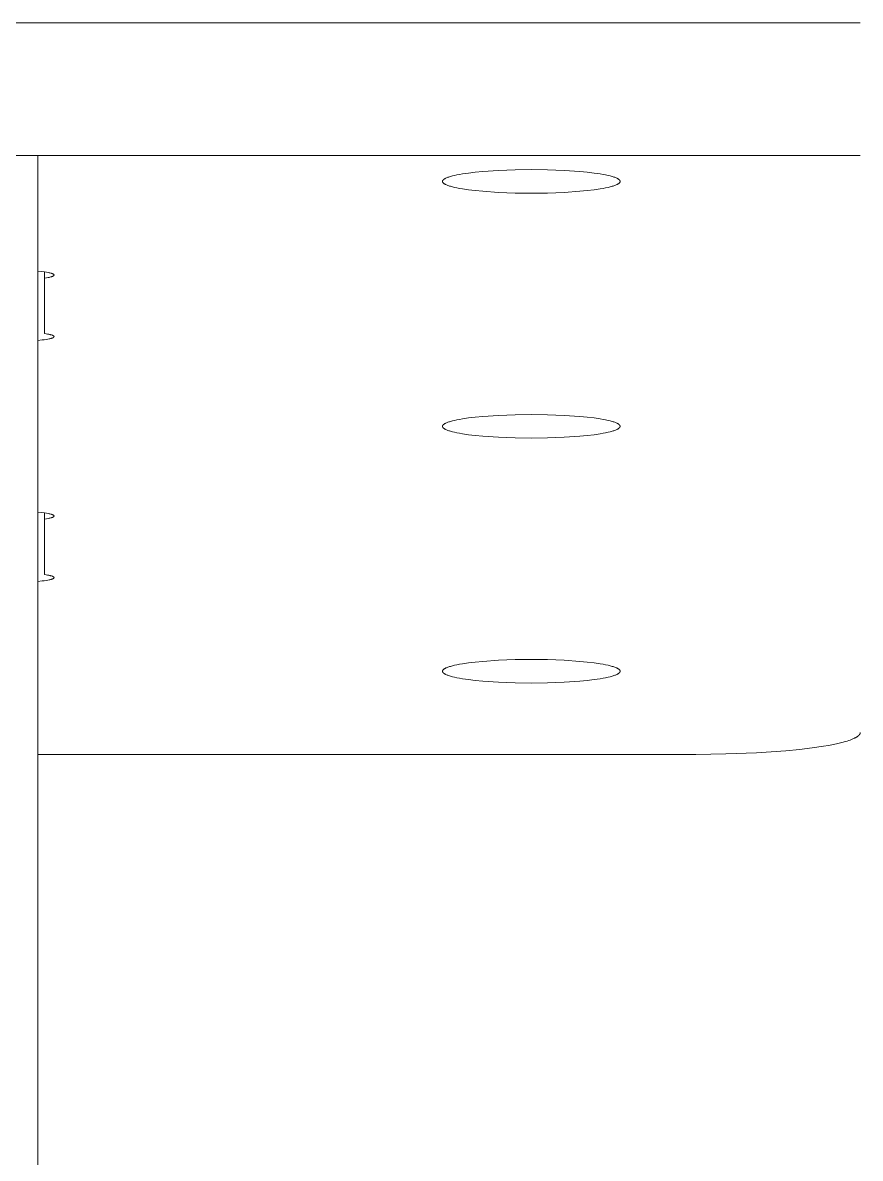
# Model space of a CAD drawing. Header units: millimetres. Extents: x -213 to 4577, y -424 to 2634.
# Drawn here: x 1035.46 to 1060.92, y 149.42 to 183.95 of the extents above; entities that cross this region are included whole.
import ezdxf

# ---------------------------------------------------------------- set-up
doc = ezdxf.new("R2010")
doc.units = ezdxf.units.MM
doc.layers.add('ZANO_R', color=7, linetype='Continuous', lineweight=0)

msp = doc.modelspace()

# ---------------------------------------------------------------- linework, layer by layer
at = {"layer": 'ZANO_R'}
for p, q in [((1000.921, 183.946), (1060.921, 183.946)), ((1000.921, 179.91), (1060.921, 179.91)), ((1035.921, 179.91), (1035.921, -199.68)), ((1048.285, 179.199), (1048.293, 179.203)), ((1048.293, 179.203), (1048.3, 179.207)), ((1048.3, 179.207), (1048.308, 179.211)), ((1048.308, 179.211), (1048.317, 179.215)), ((1048.317, 179.215), (1048.325, 179.22)), ((1048.325, 179.22), (1048.344, 179.228)), ((1048.344, 179.228), (1048.365, 179.236)), ((1048.365, 179.236), (1048.387, 179.245)), ((1048.387, 179.245), (1048.411, 179.253)), ((1048.411, 179.253), (1048.436, 179.261)), ((1048.436, 179.261), (1048.463, 179.27)), ((1048.463, 179.27), (1048.523, 179.286)), ((1048.523, 179.286), (1048.589, 179.302)), ((1048.589, 179.302), (1048.661, 179.317)), ((1048.661, 179.317), (1048.74, 179.333)), ((1048.74, 179.333), (1048.825, 179.347)), ((1048.825, 179.347), (1049.012, 179.375)), ((1049.012, 179.375), (1049.219, 179.4)), ((1049.219, 179.4), (1049.444, 179.421)), ((1049.444, 179.421), (1049.927, 179.455)), ((1049.927, 179.455), (1050.43, 179.474)), ((1050.43, 179.474), (1050.921, 179.48)), ((1050.921, 179.48), (1051.412, 179.474)), ((1051.412, 179.474), (1051.915, 179.455)), ((1051.915, 179.455), (1052.399, 179.421)), ((1052.399, 179.421), (1052.623, 179.4)), ((1052.623, 179.4), (1052.83, 179.375)), ((1052.83, 179.375), (1053.017, 179.347)), ((1053.017, 179.347), (1053.102, 179.333)), ((1053.102, 179.333), (1053.181, 179.317)), ((1053.181, 179.317), (1053.253, 179.302)), ((1053.253, 179.302), (1053.319, 179.286)), ((1053.319, 179.286), (1053.379, 179.27)), ((1053.379, 179.27), (1053.406, 179.261)), ((1053.406, 179.261), (1053.432, 179.253)), ((1053.432, 179.253), (1053.455, 179.245)), ((1053.455, 179.245), (1053.478, 179.236)), ((1053.478, 179.236), (1053.498, 179.228)), ((1053.498, 179.228), (1053.517, 179.22)), ((1053.517, 179.22), (1053.526, 179.215)), ((1053.526, 179.215), (1053.534, 179.211)), ((1053.534, 179.211), (1053.542, 179.207)), ((1053.542, 179.207), (1053.55, 179.203)), ((1053.55, 179.203), (1053.557, 179.199)), ((1048.221, 179.127), (1048.222, 179.129)), ((1048.221, 179.125), (1048.221, 179.127)), ((1048.221, 179.123), (1048.221, 179.125)), ((1048.221, 179.121), (1048.221, 179.123)), ((1048.221, 179.119), (1048.221, 179.121)), ((1048.221, 179.117), (1048.221, 179.119)), ((1048.221, 179.115), (1048.221, 179.117)), ((1048.222, 179.113), (1048.221, 179.115)), ((1048.222, 179.131), (1048.223, 179.133)), ((1048.222, 179.129), (1048.222, 179.131)), ((1048.222, 179.111), (1048.222, 179.113)), ((1048.223, 179.109), (1048.222, 179.111)), ((1048.223, 179.135), (1048.224, 179.137)), ((1048.223, 179.133), (1048.223, 179.135)), ((1048.223, 179.107), (1048.223, 179.109)), ((1048.224, 179.105), (1048.223, 179.107)), ((1048.224, 179.137), (1048.225, 179.139)), ((1048.225, 179.103), (1048.224, 179.105)), ((1048.225, 179.141), (1048.226, 179.143)), ((1048.225, 179.139), (1048.225, 179.141)), ((1048.225, 179.101), (1048.225, 179.103)), ((1048.226, 179.099), (1048.225, 179.101)), ((1048.226, 179.143), (1048.227, 179.145)), ((1048.227, 179.097), (1048.226, 179.099)), ((1048.227, 179.145), (1048.228, 179.147)), ((1048.228, 179.095), (1048.227, 179.097)), ((1048.228, 179.147), (1048.229, 179.149)), ((1048.229, 179.093), (1048.228, 179.095)), ((1048.229, 179.149), (1048.231, 179.151)), ((1048.231, 179.091), (1048.229, 179.093)), ((1048.231, 179.151), (1048.232, 179.153)), ((1048.232, 179.089), (1048.231, 179.091)), ((1048.232, 179.153), (1048.233, 179.155)), ((1048.233, 179.087), (1048.232, 179.089)), ((1048.233, 179.155), (1048.235, 179.157)), ((1048.235, 179.085), (1048.233, 179.087)), ((1048.235, 179.157), (1048.237, 179.159)), ((1048.237, 179.082), (1048.235, 179.085)), ((1048.237, 179.159), (1048.238, 179.161)), ((1048.238, 179.08), (1048.237, 179.082)), ((1048.238, 179.161), (1048.24, 179.163)), ((1048.24, 179.078), (1048.238, 179.08)), ((1048.24, 179.163), (1048.242, 179.165)), ((1048.242, 179.076), (1048.24, 179.078)), ((1048.242, 179.165), (1048.244, 179.168)), ((1048.244, 179.074), (1048.242, 179.076)), ((1048.244, 179.168), (1048.246, 179.17)), ((1048.246, 179.072), (1048.244, 179.074)), ((1048.246, 179.17), (1048.248, 179.172)), ((1048.248, 179.07), (1048.246, 179.072)), ((1048.248, 179.172), (1048.251, 179.174)), ((1048.251, 179.068), (1048.248, 179.07)), ((1048.251, 179.174), (1048.253, 179.176)), ((1048.253, 179.066), (1048.251, 179.068)), ((1048.253, 179.176), (1048.255, 179.178)), ((1048.255, 179.064), (1048.253, 179.066)), ((1048.255, 179.178), (1048.258, 179.18)), ((1048.258, 179.062), (1048.255, 179.064)), ((1048.258, 179.18), (1048.261, 179.182)), ((1048.261, 179.06), (1048.258, 179.062)), ((1048.261, 179.182), (1048.266, 179.186)), ((1048.266, 179.056), (1048.261, 179.06)), ((1048.266, 179.186), (1048.272, 179.19)), ((1048.272, 179.051), (1048.266, 179.056)), ((1048.272, 179.19), (1048.279, 179.195)), ((1048.279, 179.047), (1048.272, 179.051)), ((1048.279, 179.195), (1048.285, 179.199)), ((1048.285, 179.043), (1048.279, 179.047)), ((1048.293, 179.039), (1048.285, 179.043)), ((1048.3, 179.035), (1048.293, 179.039)), ((1048.308, 179.03), (1048.3, 179.035)), ((1048.317, 179.026), (1048.308, 179.03)), ((1048.325, 179.022), (1048.317, 179.026)), ((1048.344, 179.014), (1048.325, 179.022)), ((1048.365, 179.005), (1048.344, 179.014)), ((1048.387, 178.997), (1048.365, 179.005)), ((1048.411, 178.989), (1048.387, 178.997)), ((1048.436, 178.98), (1048.411, 178.989)), ((1048.463, 178.972), (1048.436, 178.98)), ((1048.523, 178.956), (1048.463, 178.972)), ((1048.589, 178.94), (1048.523, 178.956)), ((1048.661, 178.924), (1048.589, 178.94)), ((1048.74, 178.909), (1048.661, 178.924)), ((1048.825, 178.895), (1048.74, 178.909)), ((1049.012, 178.867), (1048.825, 178.895)), ((1049.219, 178.842), (1049.012, 178.867)), ((1052.83, 178.867), (1052.623, 178.842)), ((1053.017, 178.895), (1052.83, 178.867)), ((1053.102, 178.909), (1053.017, 178.895)), ((1053.181, 178.924), (1053.102, 178.909)), ((1053.253, 178.94), (1053.181, 178.924)), ((1053.319, 178.956), (1053.253, 178.94)), ((1053.379, 178.972), (1053.319, 178.956)), ((1053.406, 178.98), (1053.379, 178.972)), ((1053.432, 178.989), (1053.406, 178.98)), ((1053.455, 178.997), (1053.432, 178.989)), ((1053.478, 179.005), (1053.455, 178.997)), ((1053.498, 179.014), (1053.478, 179.005)), ((1053.517, 179.022), (1053.498, 179.014)), ((1053.526, 179.026), (1053.517, 179.022)), ((1053.534, 179.03), (1053.526, 179.026)), ((1053.542, 179.035), (1053.534, 179.03)), ((1053.55, 179.039), (1053.542, 179.035)), ((1053.557, 179.043), (1053.55, 179.039)), ((1053.557, 179.199), (1053.564, 179.195)), ((1053.564, 179.047), (1053.557, 179.043)), ((1053.564, 179.195), (1053.57, 179.19)), ((1053.57, 179.051), (1053.564, 179.047)), ((1053.57, 179.19), (1053.576, 179.186)), ((1053.576, 179.056), (1053.57, 179.051)), ((1053.576, 179.186), (1053.582, 179.182)), ((1053.582, 179.06), (1053.576, 179.056)), ((1053.582, 179.182), (1053.584, 179.18)), ((1053.584, 179.062), (1053.582, 179.06)), ((1053.584, 179.18), (1053.587, 179.178)), ((1053.587, 179.064), (1053.584, 179.062)), ((1053.587, 179.178), (1053.589, 179.176)), ((1053.589, 179.066), (1053.587, 179.064)), ((1053.589, 179.176), (1053.592, 179.174)), ((1053.592, 179.068), (1053.589, 179.066)), ((1053.592, 179.174), (1053.594, 179.172)), ((1053.594, 179.07), (1053.592, 179.068)), ((1053.594, 179.172), (1053.596, 179.17)), ((1053.596, 179.072), (1053.594, 179.07)), ((1053.596, 179.17), (1053.598, 179.168)), ((1053.598, 179.074), (1053.596, 179.072)), ((1053.598, 179.168), (1053.6, 179.165)), ((1053.6, 179.076), (1053.598, 179.074)), ((1053.6, 179.165), (1053.602, 179.163)), ((1053.602, 179.078), (1053.6, 179.076)), ((1053.602, 179.163), (1053.604, 179.161)), ((1053.604, 179.08), (1053.602, 179.078)), ((1053.604, 179.161), (1053.606, 179.159)), ((1053.606, 179.082), (1053.604, 179.08)), ((1053.606, 179.159), (1053.607, 179.157)), ((1053.607, 179.085), (1053.606, 179.082)), ((1053.607, 179.157), (1053.609, 179.155)), ((1053.609, 179.087), (1053.607, 179.085)), ((1053.609, 179.155), (1053.61, 179.153)), ((1053.61, 179.089), (1053.609, 179.087)), ((1053.61, 179.153), (1053.612, 179.151)), ((1053.612, 179.091), (1053.61, 179.089)), ((1053.612, 179.151), (1053.613, 179.149)), ((1053.613, 179.093), (1053.612, 179.091)), ((1053.613, 179.149), (1053.614, 179.147)), ((1053.614, 179.095), (1053.613, 179.093)), ((1053.614, 179.147), (1053.615, 179.145)), ((1053.615, 179.097), (1053.614, 179.095)), ((1053.615, 179.145), (1053.616, 179.143)), ((1053.616, 179.099), (1053.615, 179.097)), ((1053.616, 179.143), (1053.617, 179.141)), ((1053.617, 179.101), (1053.616, 179.099)), ((1053.617, 179.141), (1053.618, 179.139)), ((1053.618, 179.103), (1053.617, 179.101)), ((1053.618, 179.139), (1053.618, 179.137)), ((1053.618, 179.137), (1053.619, 179.135)), ((1053.619, 179.107), (1053.618, 179.105)), ((1053.618, 179.105), (1053.618, 179.103)), ((1053.619, 179.135), (1053.62, 179.133)), ((1053.62, 179.109), (1053.619, 179.107)), ((1053.62, 179.133), (1053.62, 179.131)), ((1053.62, 179.131), (1053.62, 179.129)), ((1053.62, 179.129), (1053.621, 179.127)), ((1053.621, 179.115), (1053.62, 179.113)), ((1053.62, 179.113), (1053.62, 179.111)), ((1053.62, 179.111), (1053.62, 179.109)), ((1053.621, 179.127), (1053.621, 179.125)), ((1053.621, 179.125), (1053.621, 179.123)), ((1053.621, 179.123), (1053.621, 179.121)), ((1053.621, 179.121), (1053.621, 179.119)), ((1053.621, 179.119), (1053.621, 179.117)), ((1053.621, 179.117), (1053.621, 179.115)), ((1049.444, 178.82), (1049.219, 178.842)), ((1049.927, 178.787), (1049.444, 178.82)), ((1050.43, 178.768), (1049.927, 178.787)), ((1050.921, 178.762), (1050.43, 178.768)), ((1051.412, 178.768), (1050.921, 178.762)), ((1051.915, 178.787), (1051.412, 178.768)), ((1052.399, 178.82), (1051.915, 178.787)), ((1052.623, 178.842), (1052.399, 178.82)), ((1035.921, 176.389), (1036.021, 176.38)), ((1036.021, 176.38), (1036.121, 176.368)), ((1036.121, 176.18), (1036.121, 176.368)), ((1036.121, 176.368), (1036.182, 176.359)), ((1036.182, 176.189), (1036.121, 176.18)), ((1036.121, 176.18), (1036.121, 174.495)), ((1036.182, 176.359), (1036.238, 176.349)), ((1036.238, 176.199), (1036.182, 176.189)), ((1036.238, 176.349), (1036.264, 176.344)), ((1036.264, 176.204), (1036.238, 176.199)), ((1036.264, 176.344), (1036.288, 176.339)), ((1036.288, 176.21), (1036.264, 176.204)), ((1036.288, 176.339), (1036.311, 176.333)), ((1036.311, 176.215), (1036.288, 176.21)), ((1036.311, 176.333), (1036.332, 176.327)), ((1036.332, 176.221), (1036.311, 176.215)), ((1036.332, 176.327), (1036.341, 176.324)), ((1036.341, 176.224), (1036.332, 176.221)), ((1036.341, 176.324), (1036.35, 176.321)), ((1036.35, 176.227), (1036.341, 176.224)), ((1036.35, 176.321), (1036.359, 176.318)), ((1036.359, 176.231), (1036.35, 176.227)), ((1036.359, 176.318), (1036.367, 176.314)), ((1036.367, 176.234), (1036.359, 176.231)), ((1036.367, 176.314), (1036.374, 176.311)), ((1036.374, 176.237), (1036.367, 176.234)), ((1036.374, 176.311), (1036.378, 176.31)), ((1036.378, 176.239), (1036.374, 176.237)), ((1036.378, 176.31), (1036.381, 176.308)), ((1036.381, 176.24), (1036.378, 176.239)), ((1036.381, 176.308), (1036.384, 176.306)), ((1036.384, 176.242), (1036.381, 176.24)), ((1036.384, 176.306), (1036.387, 176.305)), ((1036.387, 176.244), (1036.384, 176.242)), ((1036.387, 176.305), (1036.39, 176.303)), ((1036.39, 176.245), (1036.387, 176.244)), ((1036.39, 176.303), (1036.393, 176.301)), ((1036.393, 176.247), (1036.39, 176.245)), ((1036.393, 176.301), (1036.395, 176.3)), ((1036.395, 176.249), (1036.393, 176.247)), ((1036.395, 176.3), (1036.398, 176.298)), ((1036.398, 176.25), (1036.395, 176.249)), ((1036.398, 176.298), (1036.399, 176.297)), ((1036.399, 176.251), (1036.398, 176.25)), ((1036.399, 176.297), (1036.4, 176.296)), ((1036.4, 176.252), (1036.399, 176.251)), ((1036.4, 176.296), (1036.401, 176.296)), ((1036.401, 176.253), (1036.4, 176.252)), ((1036.401, 176.296), (1036.402, 176.295)), ((1036.402, 176.254), (1036.401, 176.253)), ((1036.402, 176.295), (1036.403, 176.294)), ((1036.403, 176.254), (1036.402, 176.254)), ((1036.403, 176.294), (1036.404, 176.293)), ((1036.404, 176.255), (1036.403, 176.254)), ((1036.404, 176.293), (1036.405, 176.292)), ((1036.405, 176.256), (1036.404, 176.255)), ((1036.405, 176.292), (1036.406, 176.291)), ((1036.406, 176.257), (1036.405, 176.256)), ((1036.406, 176.291), (1036.406, 176.29)), ((1036.406, 176.29), (1036.407, 176.29)), ((1036.407, 176.259), (1036.406, 176.258)), ((1036.406, 176.258), (1036.406, 176.257)), ((1036.407, 176.29), (1036.408, 176.289)), ((1036.408, 176.26), (1036.407, 176.259)), ((1036.408, 176.289), (1036.409, 176.288)), ((1036.409, 176.26), (1036.408, 176.26)), ((1036.409, 176.288), (1036.409, 176.287)), ((1036.409, 176.287), (1036.41, 176.286)), ((1036.41, 176.262), (1036.409, 176.261)), ((1036.409, 176.261), (1036.409, 176.26)), ((1036.41, 176.286), (1036.41, 176.285)), ((1036.41, 176.285), (1036.411, 176.284)), ((1036.411, 176.264), (1036.41, 176.263)), ((1036.41, 176.263), (1036.41, 176.262)), ((1036.411, 176.284), (1036.411, 176.284)), ((1036.411, 176.284), (1036.412, 176.283)), ((1036.412, 176.266), (1036.411, 176.265)), ((1036.411, 176.265), (1036.411, 176.264)), ((1036.412, 176.283), (1036.412, 176.282)), ((1036.412, 176.282), (1036.413, 176.281)), ((1036.413, 176.267), (1036.412, 176.266)), ((1036.412, 176.266), (1036.412, 176.266)), ((1036.413, 176.281), (1036.413, 176.28)), ((1036.413, 176.28), (1036.413, 176.279)), ((1036.413, 176.279), (1036.413, 176.278)), ((1036.413, 176.278), (1036.414, 176.278)), ((1036.414, 176.271), (1036.413, 176.27)), ((1036.413, 176.27), (1036.413, 176.269)), ((1036.413, 176.269), (1036.413, 176.268)), ((1036.413, 176.268), (1036.413, 176.267)), ((1036.414, 176.278), (1036.414, 176.277)), ((1036.414, 176.277), (1036.414, 176.276)), ((1036.414, 176.276), (1036.414, 176.275)), ((1036.414, 176.275), (1036.414, 176.274)), ((1036.414, 176.274), (1036.414, 176.273)), ((1036.414, 176.273), (1036.414, 176.272)), ((1036.414, 176.272), (1036.414, 176.272)), ((1036.414, 176.272), (1036.414, 176.271)), ((1036.121, 174.495), (1036.169, 174.488)), ((1036.169, 174.488), (1036.214, 174.481)), ((1036.214, 174.481), (1036.255, 174.473)), ((1036.255, 174.473), (1036.275, 174.469)), ((1036.275, 174.469), (1036.293, 174.464)), ((1036.293, 174.464), (1036.31, 174.46)), ((1036.31, 174.46), (1036.326, 174.456)), ((1036.326, 174.456), (1036.341, 174.451)), ((1036.341, 174.451), (1036.354, 174.446)), ((1036.354, 174.446), (1036.36, 174.444)), ((1036.36, 174.444), (1036.366, 174.442)), ((1036.366, 174.442), (1036.372, 174.439)), ((1036.372, 174.439), (1036.377, 174.437)), ((1036.377, 174.437), (1036.382, 174.434)), ((1036.383, 174.368), (1036.378, 174.366)), ((1036.382, 174.434), (1036.387, 174.432)), ((1036.387, 174.37), (1036.383, 174.368)), ((1036.387, 174.432), (1036.389, 174.431)), ((1036.389, 174.371), (1036.387, 174.37)), ((1036.389, 174.431), (1036.391, 174.429)), ((1036.391, 174.373), (1036.389, 174.371)), ((1036.391, 174.429), (1036.393, 174.428)), ((1036.393, 174.374), (1036.391, 174.373)), ((1036.393, 174.428), (1036.395, 174.427)), ((1036.395, 174.375), (1036.393, 174.374)), ((1036.395, 174.427), (1036.397, 174.426)), ((1036.396, 174.376), (1036.395, 174.375)), ((1036.398, 174.377), (1036.396, 174.376)), ((1036.397, 174.426), (1036.398, 174.424)), ((1036.398, 174.424), (1036.4, 174.423)), ((1036.4, 174.379), (1036.398, 174.377)), ((1036.4, 174.423), (1036.401, 174.422)), ((1036.401, 174.38), (1036.4, 174.379)), ((1036.401, 174.422), (1036.403, 174.421)), ((1036.403, 174.381), (1036.401, 174.38)), ((1036.403, 174.421), (1036.404, 174.419)), ((1036.404, 174.382), (1036.403, 174.381)), ((1036.404, 174.419), (1036.405, 174.419)), ((1036.405, 174.383), (1036.404, 174.382)), ((1036.405, 174.419), (1036.406, 174.418)), ((1036.406, 174.384), (1036.405, 174.383)), ((1036.406, 174.418), (1036.406, 174.418)), ((1036.406, 174.418), (1036.407, 174.417)), ((1036.407, 174.385), (1036.406, 174.385)), ((1036.406, 174.385), (1036.406, 174.384)), ((1036.407, 174.417), (1036.407, 174.416)), ((1036.407, 174.416), (1036.408, 174.416)), ((1036.408, 174.386), (1036.407, 174.385)), ((1036.408, 174.416), (1036.408, 174.415)), ((1036.408, 174.415), (1036.409, 174.414)), ((1036.409, 174.387), (1036.408, 174.386)), ((1036.408, 174.386), (1036.408, 174.386)), ((1036.409, 174.414), (1036.409, 174.414)), ((1036.409, 174.414), (1036.41, 174.413)), ((1036.41, 174.389), (1036.409, 174.388)), ((1036.409, 174.388), (1036.409, 174.388)), ((1036.409, 174.388), (1036.409, 174.387)), ((1036.41, 174.413), (1036.41, 174.413)), ((1036.41, 174.413), (1036.411, 174.412)), ((1036.411, 174.39), (1036.41, 174.39)), ((1036.41, 174.39), (1036.41, 174.389)), ((1036.411, 174.412), (1036.411, 174.411)), ((1036.411, 174.411), (1036.411, 174.411)), ((1036.411, 174.411), (1036.412, 174.41)), ((1036.412, 174.392), (1036.411, 174.391)), ((1036.411, 174.391), (1036.411, 174.391)), ((1036.411, 174.391), (1036.411, 174.39)), ((1036.412, 174.41), (1036.412, 174.409)), ((1036.412, 174.409), (1036.412, 174.409)), ((1036.412, 174.409), (1036.413, 174.408)), ((1036.413, 174.394), (1036.412, 174.393)), ((1036.412, 174.393), (1036.412, 174.393)), ((1036.412, 174.393), (1036.412, 174.392)), ((1036.413, 174.408), (1036.413, 174.408)), ((1036.413, 174.408), (1036.413, 174.407)), ((1036.413, 174.407), (1036.413, 174.406)), ((1036.413, 174.406), (1036.413, 174.406)), ((1036.413, 174.406), (1036.414, 174.405)), ((1036.414, 174.397), (1036.413, 174.396)), ((1036.413, 174.396), (1036.413, 174.396)), ((1036.413, 174.396), (1036.413, 174.395)), ((1036.413, 174.395), (1036.413, 174.394)), ((1036.413, 174.394), (1036.413, 174.394)), ((1036.414, 174.405), (1036.414, 174.404)), ((1036.414, 174.404), (1036.414, 174.404)), ((1036.414, 174.404), (1036.414, 174.403)), ((1036.414, 174.403), (1036.414, 174.403)), ((1036.414, 174.403), (1036.414, 174.402)), ((1036.414, 174.402), (1036.414, 174.401)), ((1036.414, 174.401), (1036.414, 174.401)), ((1036.414, 174.401), (1036.414, 174.4)), ((1036.414, 174.4), (1036.414, 174.399)), ((1036.414, 174.399), (1036.414, 174.399)), ((1036.414, 174.399), (1036.414, 174.398)), ((1036.414, 174.398), (1036.414, 174.398)), ((1036.414, 174.398), (1036.414, 174.397)), ((1036.056, 174.299), (1035.921, 174.286)), ((1036.117, 174.306), (1036.056, 174.299)), ((1036.173, 174.314), (1036.117, 174.306)), ((1036.223, 174.323), (1036.173, 174.314)), ((1036.268, 174.332), (1036.223, 174.323)), ((1036.287, 174.336), (1036.268, 174.332)), ((1036.306, 174.341), (1036.287, 174.336)), ((1036.323, 174.345), (1036.306, 174.341)), ((1036.338, 174.35), (1036.323, 174.345)), ((1036.351, 174.354), (1036.338, 174.35)), ((1036.357, 174.357), (1036.351, 174.354)), ((1036.362, 174.359), (1036.357, 174.357)), ((1036.368, 174.361), (1036.362, 174.359)), ((1036.373, 174.363), (1036.368, 174.361)), ((1036.378, 174.366), (1036.373, 174.363)), ((1049.012, 171.928), (1049.219, 171.953)), ((1049.219, 171.953), (1049.444, 171.974)), ((1049.444, 171.974), (1049.927, 172.008)), ((1049.927, 172.008), (1050.43, 172.027)), ((1050.43, 172.027), (1050.921, 172.033)), ((1050.921, 172.033), (1051.412, 172.027)), ((1051.412, 172.027), (1051.915, 172.008)), ((1051.915, 172.008), (1052.399, 171.974)), ((1052.399, 171.974), (1052.623, 171.953)), ((1052.623, 171.953), (1052.83, 171.928)), ((1048.221, 171.68), (1048.222, 171.682)), ((1048.221, 171.678), (1048.221, 171.68)), ((1048.221, 171.676), (1048.221, 171.678)), ((1048.221, 171.674), (1048.221, 171.676)), ((1048.221, 171.672), (1048.221, 171.674)), ((1048.221, 171.67), (1048.221, 171.672)), ((1048.221, 171.668), (1048.221, 171.67)), ((1048.222, 171.666), (1048.221, 171.668)), ((1048.222, 171.684), (1048.223, 171.686)), ((1048.222, 171.682), (1048.222, 171.684)), ((1048.222, 171.664), (1048.222, 171.666)), ((1048.223, 171.662), (1048.222, 171.664)), ((1048.223, 171.688), (1048.224, 171.69)), ((1048.223, 171.686), (1048.223, 171.688)), ((1048.223, 171.66), (1048.223, 171.662)), ((1048.224, 171.658), (1048.223, 171.66)), ((1048.224, 171.69), (1048.225, 171.692)), ((1048.225, 171.656), (1048.224, 171.658)), ((1048.225, 171.694), (1048.226, 171.696)), ((1048.225, 171.692), (1048.225, 171.694)), ((1048.225, 171.654), (1048.225, 171.656)), ((1048.226, 171.652), (1048.225, 171.654)), ((1048.226, 171.696), (1048.227, 171.698)), ((1048.227, 171.65), (1048.226, 171.652)), ((1048.227, 171.698), (1048.228, 171.7)), ((1048.228, 171.648), (1048.227, 171.65)), ((1048.228, 171.7), (1048.229, 171.702)), ((1048.229, 171.646), (1048.228, 171.648)), ((1048.229, 171.702), (1048.231, 171.704)), ((1048.231, 171.644), (1048.229, 171.646)), ((1048.231, 171.704), (1048.232, 171.706)), ((1048.232, 171.642), (1048.231, 171.644)), ((1048.232, 171.706), (1048.233, 171.708)), ((1048.233, 171.64), (1048.232, 171.642)), ((1048.233, 171.708), (1048.235, 171.71)), ((1048.235, 171.638), (1048.233, 171.64)), ((1048.235, 171.71), (1048.237, 171.712)), ((1048.237, 171.635), (1048.235, 171.638)), ((1048.237, 171.712), (1048.238, 171.714)), ((1048.238, 171.633), (1048.237, 171.635)), ((1048.238, 171.714), (1048.24, 171.716)), ((1048.24, 171.631), (1048.238, 171.633)), ((1048.24, 171.716), (1048.242, 171.718)), ((1048.242, 171.629), (1048.24, 171.631)), ((1048.242, 171.718), (1048.244, 171.721)), ((1048.244, 171.627), (1048.242, 171.629)), ((1048.244, 171.721), (1048.246, 171.723)), ((1048.246, 171.625), (1048.244, 171.627)), ((1048.246, 171.723), (1048.248, 171.725)), ((1048.248, 171.623), (1048.246, 171.625)), ((1048.248, 171.725), (1048.251, 171.727)), ((1048.251, 171.621), (1048.248, 171.623)), ((1048.251, 171.727), (1048.253, 171.729)), ((1048.253, 171.619), (1048.251, 171.621)), ((1048.253, 171.729), (1048.255, 171.731)), ((1048.255, 171.617), (1048.253, 171.619)), ((1048.255, 171.731), (1048.258, 171.733)), ((1048.258, 171.615), (1048.255, 171.617)), ((1048.258, 171.733), (1048.261, 171.735)), ((1048.261, 171.613), (1048.258, 171.615)), ((1048.261, 171.735), (1048.266, 171.739)), ((1048.266, 171.609), (1048.261, 171.613)), ((1048.266, 171.739), (1048.272, 171.743)), ((1048.272, 171.604), (1048.266, 171.609)), ((1048.272, 171.743), (1048.279, 171.748)), ((1048.279, 171.748), (1048.285, 171.752)), ((1048.285, 171.752), (1048.293, 171.756)), ((1048.293, 171.756), (1048.3, 171.76)), ((1048.3, 171.76), (1048.308, 171.764)), ((1048.308, 171.764), (1048.317, 171.769)), ((1048.317, 171.769), (1048.325, 171.773)), ((1048.325, 171.773), (1048.344, 171.781)), ((1048.344, 171.781), (1048.365, 171.789)), ((1048.365, 171.789), (1048.387, 171.798)), ((1048.387, 171.798), (1048.411, 171.806)), ((1048.411, 171.806), (1048.436, 171.814)), ((1048.436, 171.814), (1048.463, 171.823)), ((1048.463, 171.823), (1048.523, 171.839)), ((1048.523, 171.839), (1048.589, 171.855)), ((1048.589, 171.855), (1048.661, 171.87)), ((1048.661, 171.87), (1048.74, 171.886)), ((1048.74, 171.886), (1048.825, 171.9)), ((1048.825, 171.9), (1049.012, 171.928)), ((1052.83, 171.928), (1053.017, 171.9)), ((1053.017, 171.9), (1053.102, 171.886)), ((1053.102, 171.886), (1053.181, 171.87)), ((1053.181, 171.87), (1053.253, 171.855)), ((1053.253, 171.855), (1053.319, 171.839)), ((1053.319, 171.839), (1053.379, 171.823)), ((1053.379, 171.823), (1053.406, 171.814)), ((1053.406, 171.814), (1053.432, 171.806)), ((1053.432, 171.806), (1053.455, 171.798)), ((1053.455, 171.798), (1053.478, 171.789)), ((1053.478, 171.789), (1053.498, 171.781)), ((1053.498, 171.781), (1053.517, 171.773)), ((1053.517, 171.773), (1053.526, 171.769)), ((1053.526, 171.769), (1053.534, 171.764)), ((1053.534, 171.764), (1053.542, 171.76)), ((1053.542, 171.76), (1053.55, 171.756)), ((1053.55, 171.756), (1053.557, 171.752)), ((1053.557, 171.752), (1053.564, 171.748)), ((1053.564, 171.748), (1053.57, 171.743)), ((1053.57, 171.743), (1053.576, 171.739)), ((1053.576, 171.609), (1053.57, 171.604)), ((1053.576, 171.739), (1053.582, 171.735)), ((1053.582, 171.613), (1053.576, 171.609)), ((1053.582, 171.735), (1053.584, 171.733)), ((1053.584, 171.615), (1053.582, 171.613)), ((1053.584, 171.733), (1053.587, 171.731)), ((1053.587, 171.617), (1053.584, 171.615)), ((1053.587, 171.731), (1053.589, 171.729)), ((1053.589, 171.619), (1053.587, 171.617)), ((1053.589, 171.729), (1053.592, 171.727)), ((1053.592, 171.621), (1053.589, 171.619)), ((1053.592, 171.727), (1053.594, 171.725)), ((1053.594, 171.623), (1053.592, 171.621)), ((1053.594, 171.725), (1053.596, 171.723)), ((1053.596, 171.625), (1053.594, 171.623)), ((1053.596, 171.723), (1053.598, 171.721)), ((1053.598, 171.627), (1053.596, 171.625)), ((1053.598, 171.721), (1053.6, 171.718)), ((1053.6, 171.629), (1053.598, 171.627)), ((1053.6, 171.718), (1053.602, 171.716)), ((1053.602, 171.631), (1053.6, 171.629)), ((1053.602, 171.716), (1053.604, 171.714)), ((1053.604, 171.633), (1053.602, 171.631)), ((1053.604, 171.714), (1053.606, 171.712)), ((1053.606, 171.635), (1053.604, 171.633)), ((1053.606, 171.712), (1053.607, 171.71)), ((1053.607, 171.638), (1053.606, 171.635)), ((1053.607, 171.71), (1053.609, 171.708)), ((1053.609, 171.64), (1053.607, 171.638)), ((1053.609, 171.708), (1053.61, 171.706)), ((1053.61, 171.642), (1053.609, 171.64)), ((1053.61, 171.706), (1053.612, 171.704)), ((1053.612, 171.644), (1053.61, 171.642)), ((1053.612, 171.704), (1053.613, 171.702)), ((1053.613, 171.646), (1053.612, 171.644)), ((1053.613, 171.702), (1053.614, 171.7)), ((1053.614, 171.648), (1053.613, 171.646)), ((1053.614, 171.7), (1053.615, 171.698)), ((1053.615, 171.65), (1053.614, 171.648)), ((1053.615, 171.698), (1053.616, 171.696)), ((1053.616, 171.652), (1053.615, 171.65)), ((1053.616, 171.696), (1053.617, 171.694)), ((1053.617, 171.654), (1053.616, 171.652)), ((1053.617, 171.694), (1053.618, 171.692)), ((1053.618, 171.656), (1053.617, 171.654)), ((1053.618, 171.692), (1053.618, 171.69)), ((1053.618, 171.69), (1053.619, 171.688)), ((1053.619, 171.66), (1053.618, 171.658)), ((1053.618, 171.658), (1053.618, 171.656)), ((1053.619, 171.688), (1053.62, 171.686)), ((1053.62, 171.662), (1053.619, 171.66)), ((1053.62, 171.686), (1053.62, 171.684)), ((1053.62, 171.684), (1053.62, 171.682)), ((1053.62, 171.682), (1053.621, 171.68)), ((1053.621, 171.668), (1053.62, 171.666)), ((1053.62, 171.666), (1053.62, 171.664)), ((1053.62, 171.664), (1053.62, 171.662)), ((1053.621, 171.68), (1053.621, 171.678)), ((1053.621, 171.678), (1053.621, 171.676)), ((1053.621, 171.676), (1053.621, 171.674)), ((1053.621, 171.674), (1053.621, 171.672)), ((1053.621, 171.672), (1053.621, 171.67)), ((1053.621, 171.67), (1053.621, 171.668)), ((1048.279, 171.6), (1048.272, 171.604)), ((1048.285, 171.596), (1048.279, 171.6)), ((1048.293, 171.592), (1048.285, 171.596)), ((1048.3, 171.588), (1048.293, 171.592)), ((1048.308, 171.583), (1048.3, 171.588)), ((1048.317, 171.579), (1048.308, 171.583)), ((1048.325, 171.575), (1048.317, 171.579)), ((1048.344, 171.567), (1048.325, 171.575)), ((1048.365, 171.558), (1048.344, 171.567)), ((1048.387, 171.55), (1048.365, 171.558)), ((1048.411, 171.542), (1048.387, 171.55)), ((1048.436, 171.533), (1048.411, 171.542)), ((1048.463, 171.525), (1048.436, 171.533)), ((1048.523, 171.509), (1048.463, 171.525)), ((1048.589, 171.493), (1048.523, 171.509)), ((1048.661, 171.477), (1048.589, 171.493)), ((1048.74, 171.462), (1048.661, 171.477)), ((1048.825, 171.448), (1048.74, 171.462)), ((1049.012, 171.42), (1048.825, 171.448)), ((1049.219, 171.395), (1049.012, 171.42)), ((1049.444, 171.373), (1049.219, 171.395)), ((1049.927, 171.34), (1049.444, 171.373)), ((1050.43, 171.321), (1049.927, 171.34)), ((1050.921, 171.315), (1050.43, 171.321)), ((1051.412, 171.321), (1050.921, 171.315)), ((1051.915, 171.34), (1051.412, 171.321)), ((1052.399, 171.373), (1051.915, 171.34)), ((1052.623, 171.395), (1052.399, 171.373)), ((1052.83, 171.42), (1052.623, 171.395)), ((1053.017, 171.448), (1052.83, 171.42)), ((1053.102, 171.462), (1053.017, 171.448)), ((1053.181, 171.477), (1053.102, 171.462)), ((1053.253, 171.493), (1053.181, 171.477)), ((1053.319, 171.509), (1053.253, 171.493)), ((1053.379, 171.525), (1053.319, 171.509)), ((1053.406, 171.533), (1053.379, 171.525)), ((1053.432, 171.542), (1053.406, 171.533)), ((1053.455, 171.55), (1053.432, 171.542)), ((1053.478, 171.558), (1053.455, 171.55)), ((1053.498, 171.567), (1053.478, 171.558)), ((1053.517, 171.575), (1053.498, 171.567)), ((1053.526, 171.579), (1053.517, 171.575)), ((1053.534, 171.583), (1053.526, 171.579)), ((1053.542, 171.588), (1053.534, 171.583)), ((1053.55, 171.592), (1053.542, 171.588)), ((1053.557, 171.596), (1053.55, 171.592)), ((1053.564, 171.6), (1053.557, 171.596)), ((1053.57, 171.604), (1053.564, 171.6)), ((1035.921, 169.061), (1036.021, 169.052)), ((1036.021, 169.052), (1036.121, 169.041)), ((1036.121, 169.041), (1036.121, 168.853)), ((1036.121, 169.041), (1036.182, 169.032)), ((1036.182, 168.862), (1036.121, 168.853)), ((1036.121, 168.853), (1036.121, 167.168)), ((1036.182, 169.032), (1036.238, 169.022)), ((1036.238, 168.871), (1036.182, 168.862)), ((1036.238, 169.022), (1036.264, 169.017)), ((1036.264, 168.877), (1036.238, 168.871)), ((1036.264, 169.017), (1036.288, 169.011)), ((1036.288, 168.882), (1036.264, 168.877)), ((1036.288, 169.011), (1036.311, 169.006)), ((1036.311, 168.888), (1036.288, 168.882)), ((1036.311, 169.006), (1036.332, 169)), ((1036.332, 168.894), (1036.311, 168.888)), ((1036.332, 169), (1036.341, 168.997)), ((1036.341, 168.897), (1036.332, 168.894)), ((1036.341, 168.997), (1036.35, 168.993)), ((1036.35, 168.9), (1036.341, 168.897)), ((1036.35, 168.993), (1036.359, 168.99)), ((1036.359, 168.903), (1036.35, 168.9)), ((1036.359, 168.99), (1036.367, 168.987)), ((1036.367, 168.906), (1036.359, 168.903)), ((1036.367, 168.987), (1036.374, 168.984)), ((1036.374, 168.91), (1036.367, 168.906)), ((1036.374, 168.984), (1036.378, 168.982)), ((1036.378, 168.911), (1036.374, 168.91)), ((1036.378, 168.982), (1036.381, 168.981)), ((1036.381, 168.913), (1036.378, 168.911)), ((1036.381, 168.981), (1036.384, 168.979)), ((1036.384, 168.915), (1036.381, 168.913)), ((1036.384, 168.979), (1036.387, 168.977)), ((1036.387, 168.916), (1036.384, 168.915)), ((1036.387, 168.977), (1036.39, 168.976)), ((1036.39, 168.918), (1036.387, 168.916)), ((1036.39, 168.976), (1036.393, 168.974)), ((1036.393, 168.92), (1036.39, 168.918)), ((1036.393, 168.974), (1036.395, 168.972)), ((1036.395, 168.921), (1036.393, 168.92)), ((1036.395, 168.972), (1036.398, 168.971)), ((1036.398, 168.923), (1036.395, 168.921)), ((1036.398, 168.971), (1036.399, 168.97)), ((1036.399, 168.924), (1036.398, 168.923)), ((1036.399, 168.97), (1036.4, 168.969)), ((1036.4, 168.925), (1036.399, 168.924)), ((1036.4, 168.969), (1036.401, 168.968)), ((1036.401, 168.925), (1036.4, 168.925)), ((1036.401, 168.968), (1036.402, 168.967)), ((1036.402, 168.926), (1036.401, 168.925)), ((1036.402, 168.967), (1036.403, 168.967)), ((1036.403, 168.927), (1036.402, 168.926)), ((1036.403, 168.967), (1036.404, 168.966)), ((1036.404, 168.928), (1036.403, 168.927)), ((1036.404, 168.966), (1036.405, 168.965)), ((1036.405, 168.929), (1036.404, 168.928)), ((1036.405, 168.965), (1036.406, 168.964)), ((1036.406, 168.93), (1036.405, 168.929)), ((1036.406, 168.964), (1036.406, 168.963)), ((1036.406, 168.963), (1036.407, 168.962)), ((1036.407, 168.931), (1036.406, 168.931)), ((1036.406, 168.931), (1036.406, 168.93)), ((1036.407, 168.962), (1036.408, 168.961)), ((1036.408, 168.932), (1036.407, 168.931)), ((1036.408, 168.961), (1036.409, 168.961)), ((1036.409, 168.933), (1036.408, 168.932)), ((1036.409, 168.961), (1036.409, 168.96)), ((1036.409, 168.96), (1036.41, 168.959)), ((1036.41, 168.935), (1036.409, 168.934)), ((1036.409, 168.934), (1036.409, 168.933)), ((1036.41, 168.959), (1036.41, 168.958)), ((1036.41, 168.958), (1036.411, 168.957)), ((1036.411, 168.937), (1036.41, 168.936)), ((1036.41, 168.936), (1036.41, 168.935)), ((1036.411, 168.957), (1036.411, 168.956)), ((1036.411, 168.956), (1036.412, 168.955)), ((1036.412, 168.938), (1036.411, 168.937)), ((1036.411, 168.937), (1036.411, 168.937)), ((1036.412, 168.955), (1036.412, 168.955)), ((1036.412, 168.955), (1036.413, 168.954)), ((1036.413, 168.94), (1036.412, 168.939)), ((1036.412, 168.939), (1036.412, 168.938)), ((1036.413, 168.954), (1036.413, 168.953)), ((1036.413, 168.953), (1036.413, 168.952)), ((1036.413, 168.952), (1036.413, 168.951)), ((1036.413, 168.951), (1036.414, 168.95)), ((1036.414, 168.943), (1036.413, 168.943)), ((1036.413, 168.943), (1036.413, 168.942)), ((1036.413, 168.942), (1036.413, 168.941)), ((1036.413, 168.941), (1036.413, 168.94)), ((1036.414, 168.95), (1036.414, 168.949)), ((1036.414, 168.949), (1036.414, 168.949)), ((1036.414, 168.949), (1036.414, 168.948)), ((1036.414, 168.948), (1036.414, 168.947)), ((1036.414, 168.947), (1036.414, 168.946)), ((1036.414, 168.946), (1036.414, 168.945)), ((1036.414, 168.945), (1036.414, 168.944)), ((1036.414, 168.944), (1036.414, 168.943)), ((1036.121, 167.168), (1036.169, 167.161)), ((1036.169, 167.161), (1036.214, 167.153)), ((1036.214, 167.153), (1036.255, 167.146)), ((1036.255, 167.146), (1036.275, 167.141)), ((1036.275, 167.141), (1036.293, 167.137)), ((1036.293, 167.137), (1036.31, 167.133)), ((1036.31, 167.133), (1036.326, 167.128)), ((1036.326, 167.128), (1036.341, 167.124)), ((1036.341, 167.124), (1036.354, 167.119)), ((1036.354, 167.119), (1036.36, 167.117)), ((1036.056, 166.972), (1035.921, 166.959)), ((1036.117, 166.979), (1036.056, 166.972)), ((1036.173, 166.987), (1036.117, 166.979)), ((1036.223, 166.996), (1036.173, 166.987)), ((1036.268, 167.004), (1036.223, 166.996)), ((1036.287, 167.009), (1036.268, 167.004)), ((1036.306, 167.014), (1036.287, 167.009)), ((1036.323, 167.018), (1036.306, 167.014)), ((1036.338, 167.023), (1036.323, 167.018)), ((1036.351, 167.027), (1036.338, 167.023)), ((1036.357, 167.029), (1036.351, 167.027)), ((1036.362, 167.032), (1036.357, 167.029)), ((1036.36, 167.117), (1036.366, 167.114)), ((1036.368, 167.034), (1036.362, 167.032)), ((1036.366, 167.114), (1036.372, 167.112)), ((1036.373, 167.036), (1036.368, 167.034)), ((1036.372, 167.112), (1036.377, 167.109)), ((1036.378, 167.038), (1036.373, 167.036)), ((1036.377, 167.109), (1036.382, 167.107)), ((1036.383, 167.041), (1036.378, 167.038)), ((1036.382, 167.107), (1036.387, 167.105)), ((1036.387, 167.043), (1036.383, 167.041)), ((1036.387, 167.105), (1036.389, 167.103)), ((1036.389, 167.044), (1036.387, 167.043)), ((1036.389, 167.103), (1036.391, 167.102)), ((1036.391, 167.045), (1036.389, 167.044)), ((1036.391, 167.102), (1036.393, 167.101)), ((1036.393, 167.047), (1036.391, 167.045)), ((1036.393, 167.101), (1036.395, 167.1)), ((1036.395, 167.048), (1036.393, 167.047)), ((1036.395, 167.1), (1036.397, 167.098)), ((1036.396, 167.049), (1036.395, 167.048)), ((1036.398, 167.05), (1036.396, 167.049)), ((1036.397, 167.098), (1036.398, 167.097)), ((1036.398, 167.097), (1036.4, 167.096)), ((1036.4, 167.051), (1036.398, 167.05)), ((1036.4, 167.096), (1036.401, 167.095)), ((1036.401, 167.052), (1036.4, 167.051)), ((1036.401, 167.095), (1036.403, 167.093)), ((1036.403, 167.054), (1036.401, 167.052)), ((1036.403, 167.093), (1036.404, 167.092)), ((1036.404, 167.055), (1036.403, 167.054)), ((1036.404, 167.092), (1036.405, 167.092)), ((1036.405, 167.056), (1036.404, 167.055)), ((1036.405, 167.092), (1036.406, 167.091)), ((1036.406, 167.057), (1036.405, 167.056)), ((1036.406, 167.091), (1036.406, 167.09)), ((1036.406, 167.09), (1036.407, 167.09)), ((1036.407, 167.058), (1036.406, 167.057)), ((1036.406, 167.057), (1036.406, 167.057)), ((1036.407, 167.09), (1036.407, 167.089)), ((1036.407, 167.089), (1036.408, 167.088)), ((1036.408, 167.059), (1036.407, 167.058)), ((1036.408, 167.088), (1036.408, 167.088)), ((1036.408, 167.088), (1036.409, 167.087)), ((1036.409, 167.06), (1036.408, 167.059)), ((1036.408, 167.059), (1036.408, 167.059)), ((1036.409, 167.087), (1036.409, 167.087)), ((1036.409, 167.087), (1036.41, 167.086)), ((1036.41, 167.062), (1036.409, 167.061)), ((1036.409, 167.061), (1036.409, 167.06)), ((1036.409, 167.06), (1036.409, 167.06)), ((1036.41, 167.086), (1036.41, 167.085)), ((1036.41, 167.085), (1036.411, 167.085)), ((1036.411, 167.063), (1036.41, 167.062)), ((1036.41, 167.062), (1036.41, 167.062)), ((1036.411, 167.085), (1036.411, 167.084)), ((1036.411, 167.084), (1036.411, 167.083)), ((1036.411, 167.083), (1036.412, 167.083)), ((1036.412, 167.065), (1036.411, 167.064)), ((1036.411, 167.064), (1036.411, 167.063)), ((1036.411, 167.063), (1036.411, 167.063)), ((1036.412, 167.083), (1036.412, 167.082)), ((1036.412, 167.082), (1036.412, 167.082)), ((1036.412, 167.082), (1036.413, 167.081)), ((1036.413, 167.067), (1036.412, 167.066)), ((1036.412, 167.066), (1036.412, 167.065)), ((1036.412, 167.065), (1036.412, 167.065)), ((1036.413, 167.081), (1036.413, 167.08)), ((1036.413, 167.08), (1036.413, 167.08)), ((1036.413, 167.08), (1036.413, 167.079)), ((1036.413, 167.079), (1036.413, 167.078)), ((1036.413, 167.078), (1036.414, 167.078)), ((1036.414, 167.07), (1036.413, 167.069)), ((1036.413, 167.069), (1036.413, 167.068)), ((1036.413, 167.068), (1036.413, 167.068)), ((1036.413, 167.068), (1036.413, 167.067)), ((1036.413, 167.067), (1036.413, 167.067)), ((1036.414, 167.078), (1036.414, 167.077)), ((1036.414, 167.077), (1036.414, 167.077)), ((1036.414, 167.077), (1036.414, 167.076)), ((1036.414, 167.076), (1036.414, 167.075)), ((1036.414, 167.075), (1036.414, 167.075)), ((1036.414, 167.075), (1036.414, 167.074)), ((1036.414, 167.074), (1036.414, 167.073)), ((1036.414, 167.073), (1036.414, 167.073)), ((1036.414, 167.073), (1036.414, 167.072)), ((1036.414, 167.072), (1036.414, 167.072)), ((1036.414, 167.072), (1036.414, 167.071)), ((1036.414, 167.071), (1036.414, 167.07)), ((1036.414, 167.07), (1036.414, 167.07)), ((1048.387, 164.351), (1048.411, 164.359)), ((1048.411, 164.359), (1048.436, 164.367)), ((1048.436, 164.367), (1048.463, 164.376)), ((1048.463, 164.376), (1048.523, 164.392)), ((1048.523, 164.392), (1048.589, 164.408)), ((1048.589, 164.408), (1048.661, 164.423)), ((1048.661, 164.423), (1048.74, 164.439)), ((1048.74, 164.439), (1048.825, 164.453)), ((1048.825, 164.453), (1049.012, 164.481)), ((1049.012, 164.481), (1049.219, 164.506)), ((1049.219, 164.506), (1049.444, 164.527)), ((1049.444, 164.527), (1049.927, 164.561)), ((1049.927, 164.561), (1050.43, 164.58)), ((1050.43, 164.58), (1050.921, 164.586)), ((1050.921, 164.586), (1051.412, 164.58)), ((1051.412, 164.58), (1051.915, 164.561)), ((1051.915, 164.561), (1052.399, 164.527)), ((1052.399, 164.527), (1052.623, 164.506)), ((1052.623, 164.506), (1052.83, 164.481)), ((1052.83, 164.481), (1053.017, 164.453)), ((1053.017, 164.453), (1053.102, 164.439)), ((1053.102, 164.439), (1053.181, 164.423)), ((1053.181, 164.423), (1053.253, 164.408)), ((1053.253, 164.408), (1053.319, 164.392)), ((1053.319, 164.392), (1053.379, 164.376)), ((1053.379, 164.376), (1053.406, 164.367)), ((1053.406, 164.367), (1053.432, 164.359)), ((1053.432, 164.359), (1053.455, 164.351)), ((1048.221, 164.233), (1048.222, 164.235)), ((1048.221, 164.231), (1048.221, 164.233)), ((1048.221, 164.229), (1048.221, 164.231)), ((1048.221, 164.227), (1048.221, 164.229)), ((1048.221, 164.225), (1048.221, 164.227)), ((1048.221, 164.223), (1048.221, 164.225)), ((1048.221, 164.221), (1048.221, 164.223)), ((1048.222, 164.219), (1048.221, 164.221)), ((1048.222, 164.237), (1048.223, 164.239)), ((1048.222, 164.235), (1048.222, 164.237)), ((1048.222, 164.217), (1048.222, 164.219)), ((1048.223, 164.215), (1048.222, 164.217)), ((1048.223, 164.241), (1048.224, 164.243)), ((1048.223, 164.239), (1048.223, 164.241)), ((1048.223, 164.213), (1048.223, 164.215)), ((1048.224, 164.211), (1048.223, 164.213)), ((1048.224, 164.243), (1048.225, 164.245)), ((1048.225, 164.209), (1048.224, 164.211)), ((1048.225, 164.247), (1048.226, 164.249)), ((1048.225, 164.245), (1048.225, 164.247)), ((1048.225, 164.207), (1048.225, 164.209)), ((1048.226, 164.205), (1048.225, 164.207)), ((1048.226, 164.249), (1048.227, 164.251)), ((1048.227, 164.203), (1048.226, 164.205)), ((1048.227, 164.251), (1048.228, 164.253)), ((1048.228, 164.201), (1048.227, 164.203)), ((1048.228, 164.253), (1048.229, 164.255)), ((1048.229, 164.199), (1048.228, 164.201)), ((1048.229, 164.255), (1048.231, 164.257)), ((1048.231, 164.197), (1048.229, 164.199)), ((1048.231, 164.257), (1048.232, 164.259)), ((1048.232, 164.195), (1048.231, 164.197)), ((1048.232, 164.259), (1048.233, 164.261)), ((1048.233, 164.193), (1048.232, 164.195)), ((1048.233, 164.261), (1048.235, 164.263)), ((1048.235, 164.191), (1048.233, 164.193)), ((1048.235, 164.263), (1048.237, 164.265)), ((1048.237, 164.189), (1048.235, 164.191)), ((1048.237, 164.265), (1048.238, 164.267)), ((1048.238, 164.186), (1048.237, 164.189)), ((1048.238, 164.267), (1048.24, 164.269)), ((1048.24, 164.184), (1048.238, 164.186)), ((1048.24, 164.269), (1048.242, 164.272)), ((1048.242, 164.182), (1048.24, 164.184)), ((1048.242, 164.272), (1048.244, 164.274)), ((1048.244, 164.18), (1048.242, 164.182)), ((1048.244, 164.274), (1048.246, 164.276)), ((1048.246, 164.178), (1048.244, 164.18)), ((1048.246, 164.276), (1048.248, 164.278)), ((1048.248, 164.176), (1048.246, 164.178)), ((1048.248, 164.278), (1048.251, 164.28)), ((1048.251, 164.174), (1048.248, 164.176)), ((1048.251, 164.28), (1048.253, 164.282)), ((1048.253, 164.172), (1048.251, 164.174)), ((1048.253, 164.282), (1048.255, 164.284)), ((1048.255, 164.17), (1048.253, 164.172)), ((1048.255, 164.284), (1048.258, 164.286)), ((1048.258, 164.168), (1048.255, 164.17)), ((1048.258, 164.286), (1048.261, 164.288)), ((1048.261, 164.166), (1048.258, 164.168)), ((1048.261, 164.288), (1048.266, 164.292)), ((1048.266, 164.162), (1048.261, 164.166)), ((1048.266, 164.292), (1048.272, 164.296)), ((1048.272, 164.157), (1048.266, 164.162)), ((1048.272, 164.296), (1048.279, 164.301)), ((1048.279, 164.153), (1048.272, 164.157)), ((1048.279, 164.301), (1048.285, 164.305)), ((1048.285, 164.149), (1048.279, 164.153)), ((1048.285, 164.305), (1048.293, 164.309)), ((1048.293, 164.145), (1048.285, 164.149)), ((1048.293, 164.309), (1048.3, 164.313)), ((1048.3, 164.141), (1048.293, 164.145)), ((1048.3, 164.313), (1048.308, 164.317)), ((1048.308, 164.137), (1048.3, 164.141)), ((1048.308, 164.317), (1048.317, 164.322)), ((1048.317, 164.132), (1048.308, 164.137)), ((1048.317, 164.322), (1048.325, 164.326)), ((1048.325, 164.128), (1048.317, 164.132)), ((1048.325, 164.326), (1048.344, 164.334)), ((1048.344, 164.12), (1048.325, 164.128)), ((1048.344, 164.334), (1048.365, 164.342)), ((1048.365, 164.111), (1048.344, 164.12)), ((1048.365, 164.342), (1048.387, 164.351)), ((1048.387, 164.103), (1048.365, 164.111)), ((1048.411, 164.095), (1048.387, 164.103)), ((1048.436, 164.086), (1048.411, 164.095)), ((1048.463, 164.078), (1048.436, 164.086)), ((1048.523, 164.062), (1048.463, 164.078)), ((1048.589, 164.046), (1048.523, 164.062)), ((1048.661, 164.03), (1048.589, 164.046)), ((1048.74, 164.015), (1048.661, 164.03)), ((1048.825, 164.001), (1048.74, 164.015)), ((1053.102, 164.015), (1053.017, 164.001)), ((1053.181, 164.03), (1053.102, 164.015)), ((1053.253, 164.046), (1053.181, 164.03)), ((1053.319, 164.062), (1053.253, 164.046)), ((1053.379, 164.078), (1053.319, 164.062)), ((1053.406, 164.086), (1053.379, 164.078)), ((1053.432, 164.095), (1053.406, 164.086)), ((1053.455, 164.103), (1053.432, 164.095)), ((1053.455, 164.351), (1053.478, 164.342)), ((1053.478, 164.111), (1053.455, 164.103)), ((1053.478, 164.342), (1053.498, 164.334)), ((1053.498, 164.12), (1053.478, 164.111)), ((1053.498, 164.334), (1053.517, 164.326)), ((1053.517, 164.128), (1053.498, 164.12)), ((1053.517, 164.326), (1053.526, 164.322)), ((1053.526, 164.132), (1053.517, 164.128)), ((1053.526, 164.322), (1053.534, 164.317)), ((1053.534, 164.137), (1053.526, 164.132)), ((1053.534, 164.317), (1053.542, 164.313)), ((1053.542, 164.141), (1053.534, 164.137)), ((1053.542, 164.313), (1053.55, 164.309)), ((1053.55, 164.145), (1053.542, 164.141)), ((1053.55, 164.309), (1053.557, 164.305)), ((1053.557, 164.149), (1053.55, 164.145)), ((1053.557, 164.305), (1053.564, 164.301)), ((1053.564, 164.153), (1053.557, 164.149)), ((1053.564, 164.301), (1053.57, 164.296)), ((1053.57, 164.157), (1053.564, 164.153)), ((1053.57, 164.296), (1053.576, 164.292)), ((1053.576, 164.162), (1053.57, 164.157)), ((1053.576, 164.292), (1053.582, 164.288)), ((1053.582, 164.166), (1053.576, 164.162)), ((1053.582, 164.288), (1053.584, 164.286)), ((1053.584, 164.168), (1053.582, 164.166)), ((1053.584, 164.286), (1053.587, 164.284)), ((1053.587, 164.17), (1053.584, 164.168)), ((1053.587, 164.284), (1053.589, 164.282)), ((1053.589, 164.172), (1053.587, 164.17)), ((1053.589, 164.282), (1053.592, 164.28)), ((1053.592, 164.174), (1053.589, 164.172)), ((1053.592, 164.28), (1053.594, 164.278)), ((1053.594, 164.176), (1053.592, 164.174)), ((1053.594, 164.278), (1053.596, 164.276)), ((1053.596, 164.178), (1053.594, 164.176)), ((1053.596, 164.276), (1053.598, 164.274)), ((1053.598, 164.18), (1053.596, 164.178)), ((1053.598, 164.274), (1053.6, 164.272)), ((1053.6, 164.182), (1053.598, 164.18)), ((1053.6, 164.272), (1053.602, 164.269)), ((1053.602, 164.184), (1053.6, 164.182)), ((1053.602, 164.269), (1053.604, 164.267)), ((1053.604, 164.186), (1053.602, 164.184)), ((1053.604, 164.267), (1053.606, 164.265)), ((1053.606, 164.189), (1053.604, 164.186)), ((1053.606, 164.265), (1053.607, 164.263)), ((1053.607, 164.191), (1053.606, 164.189)), ((1053.607, 164.263), (1053.609, 164.261)), ((1053.609, 164.193), (1053.607, 164.191)), ((1053.609, 164.261), (1053.61, 164.259)), ((1053.61, 164.195), (1053.609, 164.193)), ((1053.61, 164.259), (1053.612, 164.257)), ((1053.612, 164.197), (1053.61, 164.195)), ((1053.612, 164.257), (1053.613, 164.255)), ((1053.613, 164.199), (1053.612, 164.197)), ((1053.613, 164.255), (1053.614, 164.253)), ((1053.614, 164.201), (1053.613, 164.199)), ((1053.614, 164.253), (1053.615, 164.251)), ((1053.615, 164.203), (1053.614, 164.201)), ((1053.615, 164.251), (1053.616, 164.249)), ((1053.616, 164.205), (1053.615, 164.203)), ((1053.616, 164.249), (1053.617, 164.247)), ((1053.617, 164.207), (1053.616, 164.205)), ((1053.617, 164.247), (1053.618, 164.245)), ((1053.618, 164.209), (1053.617, 164.207)), ((1053.618, 164.245), (1053.618, 164.243)), ((1053.618, 164.243), (1053.619, 164.241)), ((1053.619, 164.213), (1053.618, 164.211)), ((1053.618, 164.211), (1053.618, 164.209)), ((1053.619, 164.241), (1053.62, 164.239)), ((1053.62, 164.215), (1053.619, 164.213)), ((1053.62, 164.239), (1053.62, 164.237)), ((1053.62, 164.237), (1053.62, 164.235)), ((1053.62, 164.235), (1053.621, 164.233)), ((1053.621, 164.221), (1053.62, 164.219)), ((1053.62, 164.219), (1053.62, 164.217)), ((1053.62, 164.217), (1053.62, 164.215)), ((1053.621, 164.233), (1053.621, 164.231)), ((1053.621, 164.231), (1053.621, 164.229)), ((1053.621, 164.229), (1053.621, 164.227)), ((1053.621, 164.227), (1053.621, 164.225)), ((1053.621, 164.225), (1053.621, 164.223)), ((1053.621, 164.223), (1053.621, 164.221)), ((1049.012, 163.973), (1048.825, 164.001)), ((1049.219, 163.948), (1049.012, 163.973)), ((1049.444, 163.926), (1049.219, 163.948)), ((1049.927, 163.893), (1049.444, 163.926)), ((1050.43, 163.874), (1049.927, 163.893)), ((1050.921, 163.868), (1050.43, 163.874)), ((1051.412, 163.874), (1050.921, 163.868)), ((1051.915, 163.893), (1051.412, 163.874)), ((1052.399, 163.926), (1051.915, 163.893)), ((1052.623, 163.948), (1052.399, 163.926)), ((1052.83, 163.973), (1052.623, 163.948)), ((1053.017, 164.001), (1052.83, 163.973)), ((1060.882, 162.283), (1060.886, 162.286)), ((1060.886, 162.286), (1060.889, 162.29)), ((1060.889, 162.29), (1060.892, 162.294)), ((1060.892, 162.294), (1060.895, 162.298)), ((1060.895, 162.298), (1060.898, 162.302)), ((1060.898, 162.302), (1060.901, 162.305)), ((1060.901, 162.305), (1060.903, 162.309)), ((1060.903, 162.309), (1060.906, 162.313)), ((1060.906, 162.313), (1060.908, 162.317)), ((1060.908, 162.317), (1060.91, 162.321)), ((1060.91, 162.321), (1060.912, 162.324)), ((1060.912, 162.324), (1060.913, 162.328)), ((1060.913, 162.328), (1060.915, 162.332)), ((1060.915, 162.332), (1060.916, 162.336)), ((1060.916, 162.336), (1060.917, 162.339)), ((1060.917, 162.339), (1060.918, 162.343)), ((1060.918, 162.343), (1060.919, 162.347)), ((1060.919, 162.347), (1060.92, 162.35)), ((1060.92, 162.354), (1060.921, 162.358)), ((1060.92, 162.35), (1060.92, 162.354)), ((1060.921, 162.362), (1060.921, 162.365)), ((1060.921, 162.358), (1060.921, 162.362)), ((1059.457, 161.895), (1059.803, 161.946)), ((1059.803, 161.946), (1059.96, 161.973)), ((1059.96, 161.973), (1060.106, 162.001)), ((1060.106, 162.001), (1060.24, 162.03)), ((1060.24, 162.03), (1060.363, 162.06)), ((1060.363, 162.06), (1060.472, 162.09)), ((1060.472, 162.09), (1060.523, 162.105)), ((1060.523, 162.105), (1060.57, 162.12)), ((1060.57, 162.12), (1060.614, 162.136)), ((1060.614, 162.136), (1060.655, 162.151)), ((1060.655, 162.151), (1060.693, 162.167)), ((1060.693, 162.167), (1060.728, 162.182)), ((1060.728, 162.182), (1060.744, 162.19)), ((1060.744, 162.19), (1060.76, 162.198)), ((1060.76, 162.198), (1060.775, 162.205)), ((1060.775, 162.205), (1060.789, 162.213)), ((1060.789, 162.213), (1060.802, 162.221)), ((1060.802, 162.221), (1060.815, 162.229)), ((1060.815, 162.229), (1060.827, 162.236)), ((1060.827, 162.236), (1060.838, 162.244)), ((1060.838, 162.244), (1060.848, 162.252)), ((1060.848, 162.252), (1060.853, 162.256)), ((1060.853, 162.256), (1060.858, 162.26)), ((1060.858, 162.26), (1060.862, 162.263)), ((1060.862, 162.263), (1060.867, 162.267)), ((1060.867, 162.267), (1060.871, 162.271)), ((1060.871, 162.271), (1060.875, 162.275)), ((1060.875, 162.275), (1060.879, 162.279)), ((1060.879, 162.279), (1060.882, 162.283)), ((1035.921, 161.7), (1055.921, 161.7)), ((1055.921, 161.7), (1056.831, 161.711)), ((1056.831, 161.711), (1057.762, 161.747)), ((1057.762, 161.747), (1058.657, 161.809)), ((1058.657, 161.809), (1059.073, 161.849)), ((1059.073, 161.849), (1059.457, 161.895))]:
    msp.add_line(p, q, dxfattribs=at)

doc.saveas('drawing.dxf')
